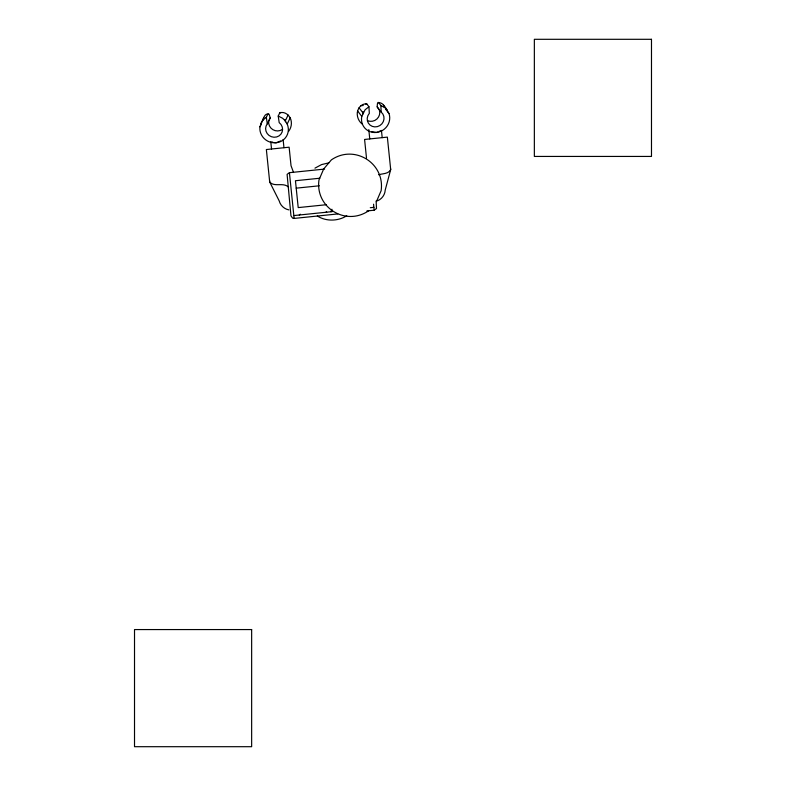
<?xml version="1.0" encoding="UTF-8"?>
<svg xmlns="http://www.w3.org/2000/svg" width="786" height="786" viewBox="0 0 786 786"><rect width="100%" height="100%" fill="white"/><g stroke="black" fill="none" stroke-linecap="round" stroke-linejoin="round"><path stroke-width="1.18" d="M361.953 123.874A14.374 13.686 -37.5 0 1 357.257 114.491C356.785 109.274 361.226 103.054 366.816 103.968L368.939 106.739L369.322 113.351A8.577 8.165 -37.5 0 0 370.01 125.053A8.577 8.165 -37.5 0 0 381.898 123.824A8.577 8.165 -37.5 0 0 381.22 112.123L377.162 106.847L377.388 104.027A11.495 1.896 84.1 0 1 378.705 102.74C383.617 102.092 386.683 109.991 389.021 113.597A14.374 13.686 -37.5 0 1 376.415 132.461L371.631 131.635M362.945 113.911L363.122 111.759M263.123 119.993C263.359 117.871 265.206 113.351 267.849 114.127A11.495 1.896 84.1 0 1 269.401 115.12L270.197 117.821L267.299 123.824A8.577 8.165 25.8 0 0 269.009 135.418A8.577 8.165 25.8 0 0 280.897 134.2A8.577 8.165 25.8 0 0 279.187 122.606L278.224 116.053L279.747 112.899C285.023 110.885 290.643 116.063 291.242 121.27A14.374 13.686 25.8 0 1 288.541 131.409M280.651 140.979L276.132 142.757A14.374 13.686 25.8 0 1 259.95 126.851L263.713 117.527M377.948 132.019L376.415 132.461A14.374 13.686 -37.5 0 1 361.786 116.397L365.077 109.804L368.939 106.739M376.435 201.609L381.141 190.664C385.071 163.066 354.29 144.035 331.358 159.892L323.675 169L318.969 179.935C315.039 207.543 345.83 226.565 368.752 210.707M259.95 126.851L261.453 123.746M267.299 123.824L266.326 117.271L267.849 114.127M274.54 142.639L276.132 142.757A14.374 13.686 25.8 0 0 287.195 124.05L285.298 120.887L288.128 115.011M287.195 124.05L290.191 117.841M260.873 123.392L262.691 120.317L266.326 117.271M270.197 117.821L268.684 121.457L268.733 123.579A8.577 8.165 25.8 0 0 282.39 129.385M299.26 215.01L300.331 214.214M380.336 130.741L379.294 131.508M377.575 200.774C381.967 198.996 384.973 194.692 385.238 189.986L390.691 169.589L387.36 137.118L364.586 139.456L366.492 157.976M314.96 168.145L321.562 164.588L328.862 162.849M346.754 215.757C338.068 221.357 326.033 221.583 317.308 215.983M324.608 169.069L289.425 172.684L287.096 174.364L290.967 215.865L292.667 218.194L294.161 218.42L337.784 213.939M374.136 210.216L376.504 208.526L376.121 200.99M378.616 174.777C382.625 173.441 388.638 174.079 390.691 169.589L390.465 168.371M361.01 105.717L363.25 105.481M319.814 178.226L295.448 180.731L298.208 207.602L326.229 204.733M296.214 188.159L319.362 185.791M293.826 215.57L332.144 211.631L331.898 209.253M370.294 207.72L373.881 207.347M366.865 210.962L374.175 210.206L373.556 204.193M278.224 116.053L282.636 118.264L285.298 120.887M273.115 142.413L271.936 141.873M378.705 102.74L380.837 105.511L385.012 107.751L387.419 110.394M288.875 209.882C284.218 209.037 280.396 205.421 279.187 200.872L269.696 182.008L266.366 149.536L289.13 147.198L291.036 165.728L293.502 172.37M288.423 187.019C283.147 182.028 274.393 187.451 269.696 182.008L269.677 180.78M326.19 211.768L326.711 212.191M377.162 106.847L379.373 110.089L379.766 112.182A8.577 8.165 -37.5 0 1 367.563 120.641M385.523 109.038L389.021 113.597M359.025 107.741L363.004 112.909M357.581 110.924L361.786 116.397M383.46 105.245L384.531 107.525M284.935 119.786L285.554 121.85M381.446 130.388L382.192 137.648M368.801 129.592L369.754 138.925M330.926 211.07L330.994 211.748M289.425 172.684L294.121 218.429M283.127 139.564L283.962 147.729M270.787 141.755L271.534 149.006M380.837 105.511L381.22 112.123M365.834 104.066A11.495 1.896 84.1 0 1 366.816 103.968M279.747 112.899A11.495 1.896 84.1 0 1 280.72 112.801M651.486 39.3L534.352 39.3L534.352 156.434L651.486 156.434L651.486 39.3M251.648 629.566L134.514 629.566L134.514 746.7L251.648 746.7L251.648 629.566"/></g></svg>
